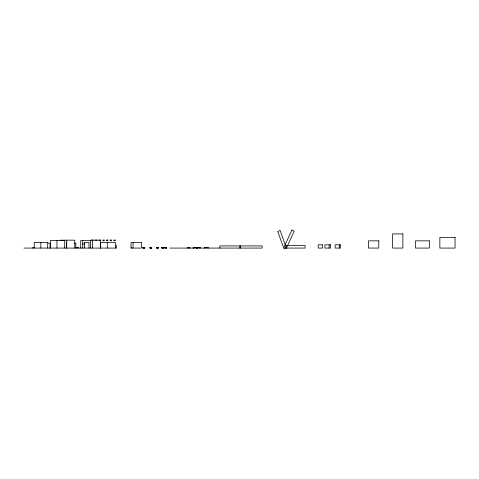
<?xml version="1.0" encoding="UTF-8"?>
<svg xmlns="http://www.w3.org/2000/svg" width="479" height="479" viewBox="0 0 479 479"><rect width="100%" height="100%" fill="white"/><g stroke="black" fill="none" stroke-linecap="round" stroke-linejoin="round"><path stroke-width="0.72" d="M91.723 240.069L93.142 240.069M95.393 240.069L96.812 240.069M99.069 240.069L100.482 240.069L100.53 248.074M60.097 240.177L74.784 240.177L74.784 248.074M100.53 240.177L90.465 240.177L90.435 248.074M90.435 240.548L80.706 240.548L80.706 248.074M48.002 243.17L50.121 243.17L50.121 248.074M74.455 243.17L75.874 243.17L75.874 248.074M82.711 243.949L84.795 243.949M34.296 247.415L32.877 247.415L32.877 248.074M23.95 248.074L116.307 248.074L116.307 245.176M169.967 248.074L262.175 248.074L262.175 245.913L219.837 245.913L219.837 248.074M339.389 244.829L339.389 248.074M329.115 244.829L329.115 248.074M240.668 245.913L240.668 248.074M239.841 245.913L239.841 248.074M208.311 248.074L208.311 247.415L204.389 247.415L204.389 248.074M207.641 247.415L207.641 248.074M205.054 247.415L205.054 248.074M200.348 248.074L200.348 247.415L193.193 247.415L193.193 248.074M199.474 247.415L199.474 248.074M197.444 247.415L197.444 248.074M196.707 247.415L196.707 248.074M196.57 247.415L196.57 248.074M193.624 247.415L193.624 248.074M193.486 247.415L193.486 248.074M193.42 247.415L193.42 248.074M190.001 248.074L190.001 247.415L187.582 247.415L187.582 248.074M188.942 247.415L188.942 248.074M188.648 247.415L188.648 248.074M166.411 247.415L166.411 248.074M166.231 247.415L166.231 248.074M166.147 247.415L166.147 248.074M165.021 247.415L165.105 248.074M164.848 247.415L164.848 248.074M163.578 247.415L163.578 248.074M163.076 247.415L163.076 248.074M162.836 247.415L162.836 248.074M162.668 247.415L162.668 248.074M162.429 247.415L162.429 248.074M161.926 247.415L161.926 248.074M158.226 247.415L158.226 248.074M157.866 247.415L157.866 248.074M157.483 247.415L157.519 248.074M157.136 247.415L157.136 248.074M156.777 247.415L156.777 248.074M151.532 247.415L151.532 248.074M151.28 247.415L151.28 248.074M151.13 247.415L151.13 248.074M150.43 247.415L150.43 248.074M150.28 247.415L150.28 248.074M150.023 247.415L150.023 248.074M144.377 247.415L144.377 248.074M144.323 247.415L144.323 248.074M143.94 247.415L143.94 248.074M143.562 247.415L143.562 248.074M143.179 247.415L143.179 248.074M143.125 247.415L143.125 248.074M133.03 242.637L133.03 248.074M131.294 247.415L131.294 248.074M115.655 248.074L115.655 242.637L100.656 242.637L100.656 248.074M107.284 242.637L107.284 248.074M92.471 240.177L92.471 248.074M88.998 248.074L88.998 242.41L84.322 242.41L84.322 248.074M82.711 240.548L82.711 248.074M78.358 248.074L78.358 247.415L76.939 247.415L76.939 248.074M66.725 240.177L66.725 248.074M66.581 242.482L66.581 248.074M64.689 248.074L64.689 240.548L50.331 240.548L50.331 248.074M56.959 240.548L56.959 248.074M47.714 248.074L47.714 242.482L34.201 242.482L34.201 248.074M40.829 242.482L40.829 248.074M291.921 230.064L284.107 246.996L286.436 248.074L305.087 248.074L305.087 245.505L286.436 245.505L286.436 248.074L284.017 248.936L277.724 231.381L280.137 230.519L286.436 248.074L294.25 231.135L291.921 230.064M402.881 233.908L392.63 233.908L392.63 248.074L402.881 248.074L402.881 233.908M455.05 237.362L439.854 237.362L439.854 248.074L455.05 248.074L455.05 237.362M104.153 240.069L102.74 240.069L102.74 240.727L104.153 240.727L104.153 240.069M107.829 240.069L106.41 240.069L106.41 240.727L107.829 240.727L107.829 240.069M111.499 240.069L110.08 240.069L110.08 240.727L111.499 240.727L111.499 240.069M115.17 240.069L113.757 240.069L113.757 240.727L115.17 240.727L115.17 240.069M378.781 240.847L368.525 240.847L368.525 248.074L378.781 248.074L378.781 240.847M429.364 240.847L415.467 240.847L415.467 248.074L429.364 248.074L429.364 240.847M141.401 242.637L131.03 242.637L131.03 248.074L141.401 248.074L141.401 242.637M322.451 244.829L318.206 244.829L318.206 248.074L322.451 248.074L322.451 244.829M330.522 244.829L324.864 244.829L324.864 248.074L330.522 248.074L330.522 244.829M340.306 244.829L335.138 244.829L335.138 248.074L340.306 248.074L340.306 244.829M144.76 247.415L142.736 247.415L142.736 248.074L144.76 248.074L144.76 247.415M151.681 247.415L149.879 247.415L149.879 248.074L151.681 248.074L151.681 247.415M158.573 247.415L156.423 247.415L156.423 248.074L158.573 248.074L158.573 247.415M163.812 247.415L161.692 247.415L161.692 248.074L163.812 248.074L163.812 247.415M166.494 247.415L164.764 247.415L164.764 248.074L166.494 248.074L166.494 247.415M197.168 248.074L197.168 247.415L197.103 248.074"/></g></svg>
